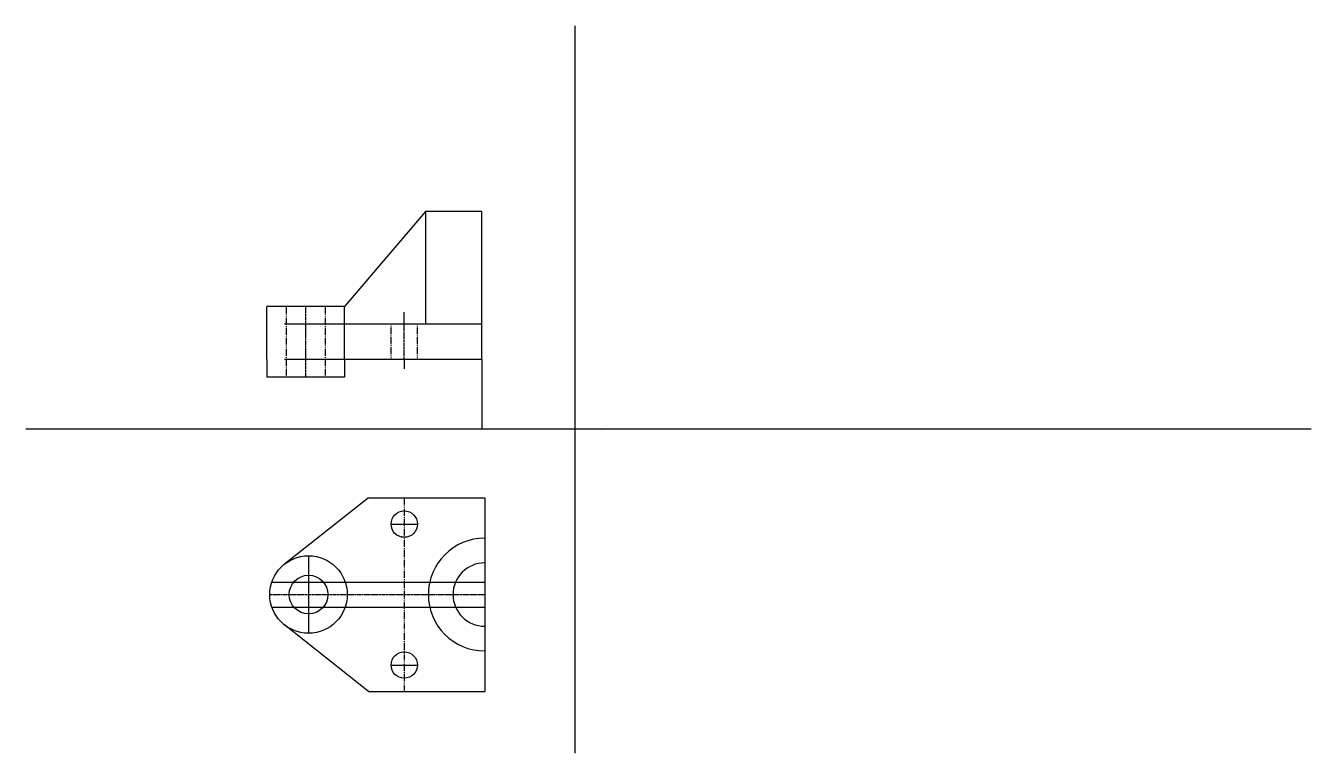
# Model space of a CAD drawing. Header units: millimetres. Extents: x -279 to 451, y -172 to 241.
import ezdxf

# ---------------------------------------------------------------- set-up
doc = ezdxf.new("R2010")
doc.units = ezdxf.units.MM
doc.header["$MEASUREMENT"] = 0
doc.linetypes.add('CENTER', pattern=[2, 1.25, -0.25, 0.25, -0.25])
doc.linetypes.add('DASHDOT', pattern=[1, 0.5, -0.25, 0, -0.25])

msp = doc.modelspace()

# ---------------------------------------------------------------- linework, layer by layer
for p, q in [((32.67, 241.45), (32.67, -171.59)), ((-52.09, 135.95), (-98.09, 81.95)), ((-20.09, 135.95), (-52.09, 135.95)), ((-52.09, 135.95), (-52.09, 71.95)), ((-20.09, 51.95), (-20.09, 135.95)), ((-142.09, 51.95), (-142.09, 81.95)), ((-98.09, 81.95), (-142.09, 81.95)), ((-98.09, 51.95), (-98.09, 81.95)), ((-64.09, 71.95), (-64.09, 78.89)), ((-20.09, 71.95), (-132.09, 71.95)), ((-142.09, 51.95), (-142.09, 51.95)), ((-142.09, 51.95), (-142.09, 41.95)), ((-120.09, 51.95), (-132.09, 51.95)), ((-20.09, 51.95), (-120.09, 51.95)), ((-98.09, 51.95), (-98.09, 41.95)), ((-64.09, 51.95), (-64.09, 46.6)), ((-20.09, 51.95), (-20.09, 12.6)), ((-98.09, 41.95), (-142.09, 41.95)), ((50.78, 14.85), (50.78, 14.85)), ((-278.98, 12.6), (450.73, 12.6)), ((-84.43, -26.48), (-132.09, -64.23)), ((-84.43, -26.48), (-18.43, -26.48)), ((-18.43, -26.48), (-18.43, -136.48)), ((-71.59, -41.48), (-56.59, -41.48)), ((-118.43, -59.48), (-118.43, -103.48)), ((-84.43, -136.48), (-132.09, -98.72)), ((-71.59, -121.48), (-56.59, -121.48)), ((-84.43, -136.48), (-18.43, -136.48))]:
    msp.add_line(p, q)
at = {"linetype": 'DASHDOT'}
for p, q in [((-131.09, 81.95), (-131.09, 41.95)), ((-109.09, 81.95), (-109.09, 41.95)), ((-71.59, 51.95), (-71.59, 71.95)), ((-56.59, 51.95), (-56.59, 71.95)), ((-64.09, -26.48), (-64.09, -136.48))]:
    msp.add_line(p, q, dxfattribs=at)
at = {"linetype": 'CENTER'}
for p, q in [((-120.09, 81.95), (-120.09, 41.95)), ((-64.09, 51.95), (-64.09, 71.95)), ((-140.43, -81.48), (-18.43, -81.48))]:
    msp.add_line(p, q, dxfattribs=at)
at = {"linetype": 'Continuous'}
for p, q in [((-139.25, -74.39), (-18.43, -74.39)), ((-139.25, -88.56), (-18.43, -88.56))]:
    msp.add_line(p, q, dxfattribs=at)
for centre, radius in [((-64.09, -41.48), 7.5), ((-118.43, -81.48), 22), ((-118.43, -81.48), 11), ((-64.09, -121.48), 7.5)]:
    msp.add_circle(centre, radius)
for radius in [32, 18]:
    msp.add_arc((-18.43, -81.48), radius, 90, 270)

doc.saveas('drawing.dxf')
